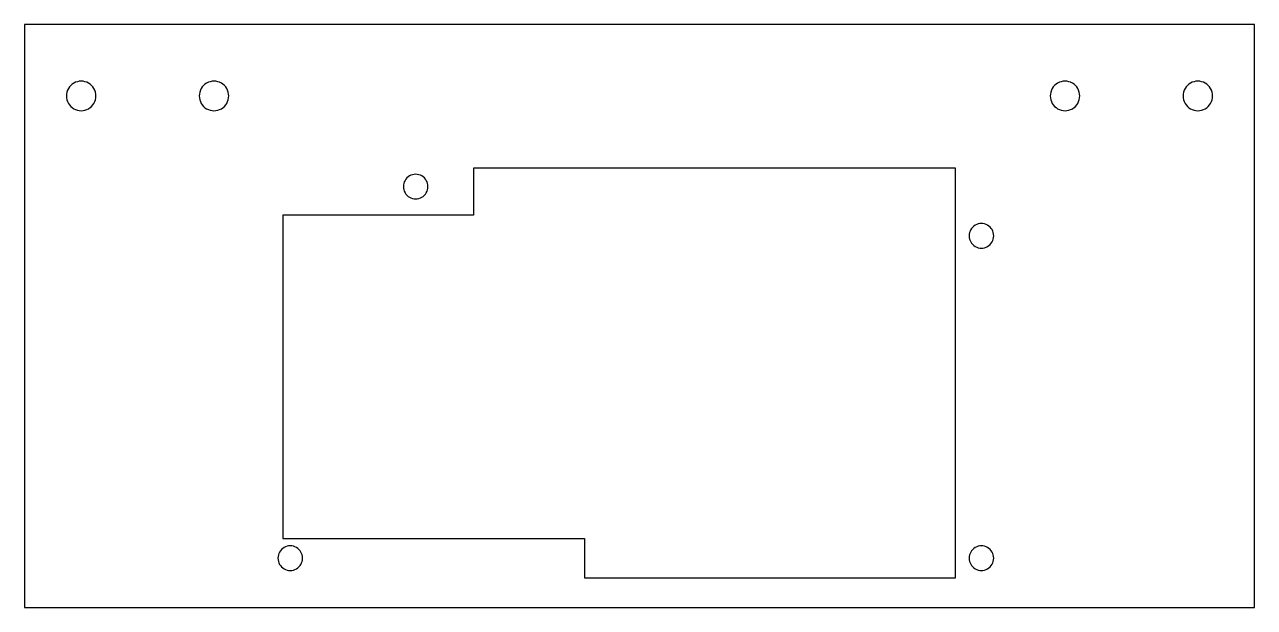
# Model space of a CAD drawing. Extents: x 0 to 945, y 0 to 448.
import ezdxf

# ---------------------------------------------------------------- set-up
doc = ezdxf.new("R2010")
doc.units = 0
doc.layers.get('0').update_dxf_attribs({"linetype": 'CONTINUOUS'})

msp = doc.modelspace()

# ---------------------------------------------------------------- linework, layer by layer
at = {"color": 7}
for p, q in [((0.45641, 448.008866), (0.45641, 0.456416)), ((945.3383, 448.008866), (0.45641, 448.008866)), ((945.3383, 0.456416), (945.3383, 448.008866)), ((55.25956, 393.205716), (55.25956, 393.205716)), ((157.3068, 393.205716), (157.3068, 393.205716)), ((811.16507, 393.205716), (811.16507, 393.205716)), ((913.21231, 393.205716), (913.21231, 393.205716)), ((715.609409, 337.779296), (345.22992, 337.779296)), ((345.22992, 337.779296), (345.22992, 301.616266)), ((715.609409, 23.133616), (715.609409, 337.779296)), ((310.37767, 323.606076), (310.37767, 323.606076)), ((345.22992, 301.616266), (198.8816, 301.616266)), ((198.8816, 301.616266), (198.8816, 53.369816)), ((745.023337, 285.810796), (745.023337, 285.810796)), ((198.8816, 53.369816), (430.74551, 53.369816)), ((430.74551, 53.369816), (430.74551, 23.133616)), ((213.99971, 38.251716), (213.99971, 38.251716)), ((745.023337, 38.251716), (745.023337, 38.251716)), ((430.74551, 23.133616), (715.609409, 23.133616)), ((0.45641, 0.456416), (945.3383, 0.456416))]:
    msp.add_line(p, q, dxfattribs=at)
for points in [[(38.251683, 403.025219), (34.743512, 400.999776), (32.58239, 397.256602), (32.58239, 393.205716)], [(49.590268, 403.025219), (46.082097, 405.050662), (41.759853, 405.050662), (38.251683, 403.025219)], [(55.25956, 393.205716), (55.25956, 397.256602), (53.098438, 400.999776), (49.590268, 403.025219)], [(140.296548, 403.03209), (136.787168, 401.004814), (134.626692, 397.258565), (134.62964, 393.205716)], [(151.639892, 403.03209), (148.130513, 405.059366), (143.805927, 405.059366), (140.296548, 403.03209)], [(157.3068, 393.205716), (157.309748, 397.258565), (155.149272, 401.004814), (151.639892, 403.03209)], [(794.157196, 403.025217), (790.649026, 400.999774), (788.487904, 397.256602), (788.487904, 393.205716)], [(805.495779, 403.025217), (801.987609, 405.05066), (797.665365, 405.05066), (794.157196, 403.025217)], [(811.16507, 393.205716), (811.16507, 397.256602), (809.003948, 400.999774), (805.495779, 403.025217)], [(896.202058, 403.03209), (892.692678, 401.004814), (890.532202, 397.258565), (890.53515, 393.205716)], [(907.545402, 403.03209), (904.036023, 405.059366), (899.711437, 405.059366), (896.202058, 403.03209)], [(913.21231, 393.205716), (913.215258, 397.258565), (911.054782, 401.004814), (907.545402, 403.03209)], [(32.58239, 393.205716), (32.58239, 389.15483), (34.743512, 385.411656), (38.251683, 383.386213)], [(49.590268, 383.386213), (53.098438, 385.411656), (55.25956, 389.15483), (55.25956, 393.205716)], [(134.62964, 393.205716), (134.626692, 389.152867), (136.787168, 385.406618), (140.296548, 383.379342)], [(151.639892, 383.379342), (155.149272, 385.406618), (157.309748, 389.152867), (157.3068, 393.205716)], [(788.487904, 393.205716), (788.487904, 389.15483), (790.649026, 385.411658), (794.157196, 383.386215)], [(805.495779, 383.386215), (809.003948, 385.411658), (811.16507, 389.15483), (811.16507, 393.205716)], [(890.53515, 393.205716), (890.532202, 389.152867), (892.692678, 385.406618), (896.202058, 383.379342)], [(907.545402, 383.379342), (911.054782, 385.406618), (913.215258, 389.152867), (913.21231, 393.205716)], [(38.251683, 383.386213), (41.759853, 381.36077), (46.082097, 381.36077), (49.590268, 383.386213)], [(140.296548, 383.379342), (143.805927, 381.352066), (148.130513, 381.352066), (151.639892, 383.379342)], [(794.157196, 383.386215), (797.665365, 381.360772), (801.987609, 381.360772), (805.495779, 383.386215)], [(896.202058, 383.379342), (899.711437, 381.352066), (904.036023, 381.352066), (907.545402, 383.379342)], [(296.20444, 331.788994), (293.280965, 330.101125), (291.48003, 326.981814), (291.48003, 323.606076)], [(305.65326, 331.788994), (302.729785, 333.476863), (299.127915, 333.476863), (296.20444, 331.788994)], [(310.37767, 323.606076), (310.37767, 326.981814), (308.576735, 330.101125), (305.65326, 331.788994)], [(291.48003, 323.606076), (291.48003, 320.230338), (293.280965, 317.111027), (296.20444, 315.423158)], [(305.65326, 315.423158), (308.576735, 317.111027), (310.37767, 320.230338), (310.37767, 323.606076)], [(296.20444, 315.423158), (299.127915, 313.735289), (302.729785, 313.735289), (305.65326, 315.423158)], [(730.849222, 293.996275), (727.925296, 292.307723), (726.124602, 289.187266), (726.1257, 285.810796)], [(740.299815, 293.996275), (737.37589, 295.684827), (733.773147, 295.684827), (730.849222, 293.996275)], [(745.023337, 285.810796), (745.024435, 289.187266), (743.223741, 292.307723), (740.299815, 293.996275)], [(726.1257, 285.810796), (726.124602, 282.434326), (727.925296, 279.313869), (730.849222, 277.625317)], [(740.299815, 277.625317), (743.223741, 279.313869), (745.024435, 282.434326), (745.023337, 285.810796)], [(730.849222, 277.625317), (733.773147, 275.936765), (737.37589, 275.936765), (740.299815, 277.625317)], [(209.277814, 46.441878), (206.353064, 48.13168), (202.748726, 48.13168), (199.823976, 46.441878)], [(740.299815, 46.437195), (737.37589, 48.125747), (733.773147, 48.125747), (730.849222, 46.437195)], [(199.823976, 46.441878), (196.899226, 44.752077), (195.098972, 41.629523), (195.10208, 38.251716)], [(195.10208, 38.251716), (195.098972, 34.873909), (196.899226, 31.751355), (199.823976, 30.061554)], [(213.99971, 38.251716), (214.002818, 41.629523), (212.202564, 44.752077), (209.277814, 46.441878)], [(209.277814, 30.061554), (212.202564, 31.751355), (214.002818, 34.873909), (213.99971, 38.251716)], [(730.849222, 46.437195), (727.925296, 44.748643), (726.124602, 41.628186), (726.1257, 38.251716)], [(726.1257, 38.251716), (726.124602, 34.875246), (727.925296, 31.754789), (730.849222, 30.066237)], [(745.023337, 38.251716), (745.024435, 41.628186), (743.223741, 44.748643), (740.299815, 46.437195)], [(740.299815, 30.066237), (743.223741, 31.754789), (745.024435, 34.875246), (745.023337, 38.251716)], [(199.823976, 30.061554), (202.748726, 28.371752), (206.353064, 28.371752), (209.277814, 30.061554)], [(730.849222, 30.066237), (733.773147, 28.377685), (737.37589, 28.377685), (740.299815, 30.066237)]]:
    msp.add_open_spline(points, degree=3, dxfattribs=at)

doc.saveas('drawing.dxf')
